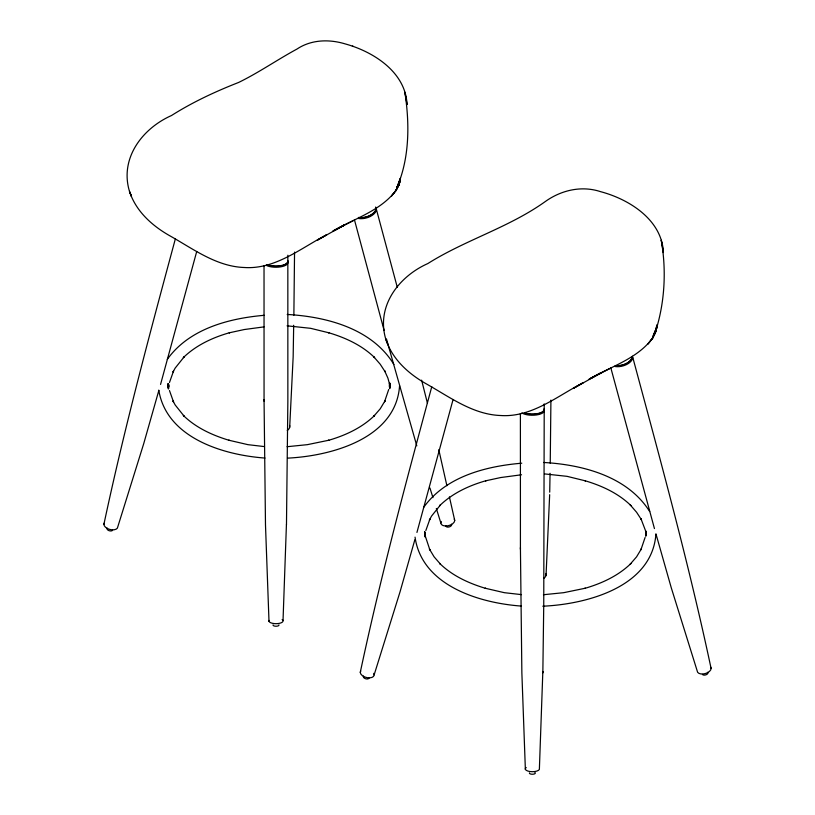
<?xml version="1.0" encoding="UTF-8"?>
<svg xmlns="http://www.w3.org/2000/svg" width="815" height="815" viewBox="0 0 815 815"><rect width="100%" height="100%" fill="white"/><g stroke="black" fill="none" stroke-linecap="round" stroke-linejoin="round"><path stroke-width="1.22" d="M167.798 383.733L167.798 386.015M168.297 388.072L168.297 388.959M168.297 387.115L168.297 384.986M168.297 384.395L168.297 383.733M168.664 388.653L168.664 384.986M287.247 430.412A7.101 5.247 0 0 0 289.682 427.305L289.682 425.481M389.835 386.32L389.835 385.138M389.835 383.345L389.835 385.21M390.334 384.181L390.334 383.345M424.676 532.409L424.676 531.747M543.615 578.426A7.101 5.247 0 0 0 546.05 575.319L546.06 573.495M645.837 536.158L645.837 531.329M646.203 531.614L646.203 535.098M399.574 385.729C396.059 438.501 331.287 456.013 287.563 458.132M655.943 533.743C652.326 586.953 586.82 604.261 542.8 606.207M286.473 524.891L287.858 401.194L287.838 263.337L287.237 262.695A11.481 4.472 0 0 1 278.587 266.281A11.481 4.472 0 0 1 266.729 264.6M293.685 325.277L293.156 356.96L289.682 427.305M293.869 315.211L294.551 252.09M549.667 494.685L546.05 575.319M549.718 492.168L550.054 473.291M550.237 463.226L550.92 400.104M269.001 620.439A7.101 2.771 0 0 0 274.767 623.638A7.101 2.771 0 0 0 282.999 621.397L286.422 524.707M656.717 325.898C656.401 332.866 652.397 339.04 647.843 344.073L652.805 337.828L655.657 331.919L657.012 326L654.944 333.62L656.136 328.557M656.778 325.134L656.187 328.893L653.284 335.495L656.462 328.547L656.615 325.98M656.717 325.98L656.564 328.17L657.012 326M663.39 252.355L661.24 240.211C666.354 269.296 664.948 300.215 656.462 328.547L656.768 325.165M656.442 328.506L656.758 326.112M399.921 179.412C399.798 185.942 395.509 191.321 391.475 196.058L396.436 189.803L399.289 183.905L400.379 179.168M400.216 178.373L396.915 187.847L399.859 180.92L396.905 187.481C409.711 157.916 409.67 123.554 404.872 92.197L407.021 104.34M388.714 389.478L384.537 401.785L385.077 400.725L380.218 408.814L373.851 416.149L374.625 415.426C361.891 427.834 345.346 435.444 328.445 440.355L328.985 440.202L307.357 444.664L287.063 446.712M645.093 537.493L640.906 549.799L641.446 548.74L636.586 556.828L630.219 564.163L630.993 563.44C618.269 575.848 601.715 583.459 584.813 588.369L585.353 588.216L563.725 592.678L543.442 594.726M103.902 524.32C124.328 428.303 149.817 333.478 175.398 238.724M360.281 672.334C380.697 576.317 406.196 481.492 431.767 386.738M400.073 180.492L399.289 183.905L395.672 190.914L396.436 189.803C381.104 210.841 354.311 218.532 332.703 231.154M196.721 251.478L160.555 384.425M453.089 399.493L416.934 532.439M400.348 179.076L398.576 185.606L400.196 180.156M158.844 390.466L143.715 443.676L117.788 526.816A7.101 4.004 15 0 1 109.638 529.393A7.101 4.004 15 0 1 104.33 522.996M414.866 539.693L400.084 591.69L374.156 674.83M169.469 382.51L173.564 371.008L173.025 372.068L175.164 368.095L184.098 356.909L183.314 357.632C196.109 345.183 212.725 337.502 229.718 332.673L229.168 332.826L244.286 329.535L263.999 326.886M425.838 530.524L429.933 519.023L429.393 520.082L431.532 516.109L440.467 504.923L439.693 505.646C452.478 493.197 469.094 485.516 486.097 480.687L485.546 480.84L500.665 477.549L521.539 474.768M655.657 331.919L652.041 338.928L652.805 337.828C637.473 358.855 610.68 366.546 589.082 379.169L600.604 373.168L573.638 388.225L583.102 382.765C557.083 396.192 531.696 417.606 500.665 415.518C472.629 414.54 449.391 396.773 425.827 383.6C408.264 373.606 392.229 359.099 385.852 339.397C375.919 306.572 398.423 276.621 427.844 263.551C465.396 239.895 508.713 227.609 545.072 201.702C561.127 190.129 581.564 185.372 600.563 191.657C629.557 199.339 662.075 220.06 663.4 252.558M167.289 359.374C189.08 328.853 228.638 318.39 264.172 315.313M423.657 507.388C445.713 476.51 485.842 466.221 521.763 463.195M343.247 225.806L333.447 230.859L344.236 225.154L317.269 240.211L326.723 234.751C300.715 248.178 275.327 269.592 244.296 267.503C216.26 266.525 193.023 248.758 169.459 235.586C151.896 225.592 135.861 211.085 129.483 191.382C119.55 158.558 142.054 128.607 171.476 115.536C192.635 102.13 215.333 91.575 238.622 82.458C258.793 72.627 277.253 59.729 296.966 49.063C311.279 39.497 329.179 39.059 345.173 43.898C373.81 51.763 405.768 72.403 407.031 104.544M335.108 230.085L334.639 230.339L344.592 224.818M591.476 378.099L591.007 378.364L600.961 372.832M342.565 226.152L353.252 220.661M598.933 374.166L609.62 368.675M389.794 387.41L389.468 383.315L389.468 386.87M168.664 385.577L168.297 384.15M389.468 386.687L389.835 388.521L389.835 386.249M389.794 386.982L389.468 387.848M167.931 386.167L168.664 386.045L168.664 384.11M389.468 386.208L390.202 386.096M167.931 386.463L168.664 386.442L168.338 387.757M389.468 385.811L390.202 385.79M389.468 385.648L390.202 385.668M167.931 386.585L168.664 386.605M287.206 314.458C326.611 316.638 372.149 328.618 393.92 364.529M543.574 462.472C582.633 464.642 627.57 476.378 649.677 511.514M287.074 325.827L310.658 328.323L329.107 332.856L328.588 332.703C345.417 337.685 361.931 345.234 374.625 357.632L373.851 356.909L380.218 364.234L385.108 371.752L384.578 370.682L387.909 378.129L389.57 384.201M544.552 473.902L567.026 476.337L585.476 480.87L584.956 480.718C601.786 485.699 618.31 493.248 630.993 505.646L630.219 504.923L636.586 512.258L641.486 519.766L640.947 518.697L646.163 532.368M264.997 458.061C223.106 454.994 166.525 437.94 158.772 390.14M521.366 606.075C479.251 603.049 421.895 585.588 415.049 537.136M263.877 446.528L247.933 444.664L228.74 440.202L229.26 440.355C212.481 435.312 195.987 427.814 183.314 415.426L184.098 416.149L175.164 404.953L173.025 400.98L173.564 402.05L169.469 390.548M521.498 594.624L504.302 592.678L485.108 588.216L485.628 588.369C468.849 583.326 452.356 575.828 439.693 563.44L440.467 564.163L434.1 556.828L429.393 548.994L429.933 550.064L424.747 534.477M389.468 385.251L390.202 385.363M167.931 386.891L168.664 387.003M352.406 46.098L353.343 46.404M385.852 339.397L387.838 344.358M129.483 191.382L131.459 196.344L129.809 192.197M416.791 445.836L386.473 338.989M429.943 488.012L432.948 497.649M436.331 508.489L440.844 522.955M656.157 534.62L671.285 587.829L697.212 670.969A7.101 4.004 -15 0 0 705.362 673.547A7.101 4.004 -15 0 0 710.67 667.149M654.445 528.578L610.761 367.626M376.377 209.282L397.272 287.237M354.393 219.612L384.12 330.442M421.62 380.147L427.447 403.252M711.098 668.473C688.858 563.807 660.507 460.597 632.746 357.296A12.082 6.815 -15 0 1 615.04 366.516M438.796 449.727L446.895 485.72M449.411 496.885L454.719 520.459M525.369 769.411L521.865 672.915L520.418 547.588M269.001 621.397L265.486 524.901L264.05 399.574M544.196 403.914L544.206 410.159M287.838 255.227L287.838 262.145M646.203 531.319L646.203 531.961M645.837 534.885L645.837 531.92M645.837 535.078L645.837 535.863M520.398 413.531L520.428 549.218M425.043 532.124L425.043 536.963M425.043 532.725L425.043 536.362M424.676 532.164L424.676 535.893M264.029 265.517L264.06 401.204M168.297 387.044L168.297 388.307M368.472 678.691A2.965 1.671 15 0 1 364.804 678.416A2.965 1.671 15 0 1 363.531 676.114M369.154 677.703A2.965 1.671 15 0 1 368.971 678.263M534.935 772.518A2.965 1.151 0 0 1 532.888 774.23A2.965 1.151 0 0 1 529.444 772.895M544.206 408.519A12.082 4.707 0 0 1 538.358 413.419A12.082 4.707 0 0 1 524.544 412.95M524.931 413.368A11.481 4.472 0 0 0 536.239 414.142A11.481 4.472 0 0 0 543.605 410.709L544.206 411.351L543.748 604.353L542.841 672.905L542.841 671.468L539.367 769.411A7.101 2.771 0 0 1 529.944 771.53A7.101 2.771 0 0 1 526.215 767.547M707.838 672.253A2.965 1.671 -15 0 1 706.116 674.759A2.965 1.671 -15 0 1 702.398 674.402M632.46 356.257A12.082 6.815 -15 0 1 615.671 365.599M632.012 356.889A11.481 6.479 -15 0 1 615.203 365.64M373.739 673.353A7.101 4.004 15 0 1 367.208 677.683A7.101 4.004 15 0 1 360.699 671.01M544.206 409.721A12.082 4.707 0 0 1 536.443 414.967A12.082 4.707 0 0 1 521.845 412.899M112.602 530.249A2.965 1.671 15 0 1 108.884 530.606A2.965 1.671 15 0 1 107.162 528.1M278.924 624.881A2.965 1.151 0 0 1 276 626.236A2.965 1.151 0 0 1 273.076 624.881M287.827 260.505A12.082 4.707 0 0 1 281.98 265.405A12.082 4.707 0 0 1 268.176 264.936M451.469 524.239A2.965 1.671 -15 0 1 449.248 526.908A2.965 1.671 -15 0 1 445.846 525.828M376.092 208.243A12.082 6.815 -15 0 1 358.396 217.462M374.971 211.258A11.481 6.479 -15 0 1 358.834 217.625M282.143 619.532A7.101 2.771 0 0 1 282.988 620.429M287.827 261.707A12.082 4.707 0 0 1 280.727 266.851A12.082 4.707 0 0 1 266.24 265.344M454.301 519.135A7.101 4.004 -15 0 1 447.792 525.807A7.101 4.004 -15 0 1 441.261 521.468M375.654 207.02A12.082 6.815 -15 0 1 372.16 215.384A12.082 6.815 -15 0 1 358.671 218.501M656.187 328.893L653.284 335.862L656.228 328.934"/></g></svg>
